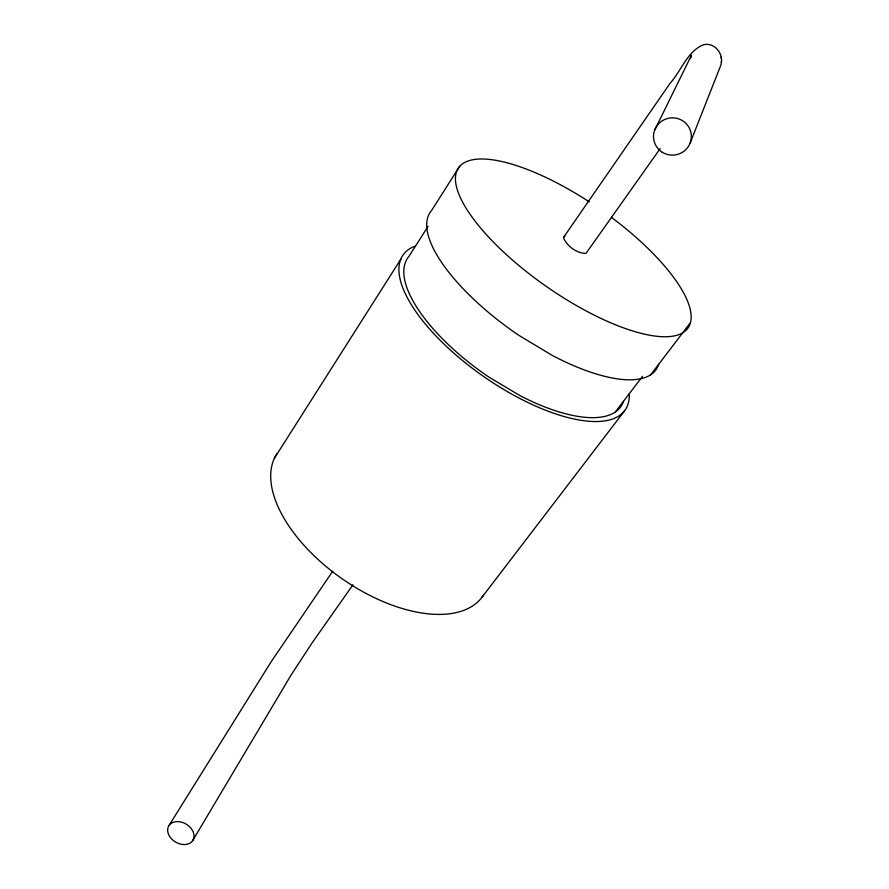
<?xml version="1.0" encoding="UTF-8"?>
<svg xmlns="http://www.w3.org/2000/svg" width="889" height="889" viewBox="0 0 889 889"><rect width="100%" height="100%" fill="white"/><g stroke="black" fill="none" stroke-linecap="round" stroke-linejoin="round"><path stroke-width="1.33" d="M690.208 142.873L720.401 66.308C725.035 55.485 715.378 41.827 703.388 44.761C687.197 51.451 681.207 70.953 670.084 83.322L563.87 236.918L563.67 238.252C567.415 246.475 576.839 253.398 585.984 253.409L660.183 148.596M690.809 58.007L691.42 55.307L654.604 130.283M192.569 840.805A14.057 10.412 30.8 0 0 180.234 821.869A14.057 10.412 30.8 0 0 169.732 836.571A14.057 10.412 30.8 0 0 192.569 840.805L291.203 674.84L312.261 642.669L352.966 584.762M169.066 825.425L271.234 661.638L332.686 571.271M459.724 166.187L431.598 210.482A137.628 50.429 34.9 0 0 519.143 335.509L551.902 355.211A137.628 50.429 34.9 0 0 658.649 364.268M274.357 458.335L400.839 259.166M428.087 226.339L408.907 256.421A129.916 51.362 34.9 0 0 489.461 377.447L520.354 395.816A129.916 51.362 34.9 0 0 623.489 401.372M615.277 412.052L642.514 376.391M650.67 374.814L690.331 322.807M481.827 597.475L624.556 410.84M563.87 236.918L564.871 236.141M721.323 61.119L721.335 62.286M721.201 57.007L721.212 58.196M611.454 217.383A139.917 47.073 34.9 0 1 656.204 336.209A139.917 47.073 34.9 0 1 461.458 199.903A139.917 47.073 34.9 0 1 589.34 201.903M629.268 393.571A135.406 53.54 34.9 0 1 485.772 377.981A135.406 53.54 34.9 0 1 414.674 246.32M483.36 595.308A125.171 66.253 34.9 0 1 343.687 579.861A125.171 66.253 34.9 0 1 276.979 453.634M661.549 151.752A18.925 18.647 -3.4 0 0 691.286 138.117A18.925 18.647 -3.4 0 0 664.483 119.582A18.925 18.647 -3.4 0 0 661.549 151.752"/></g></svg>
